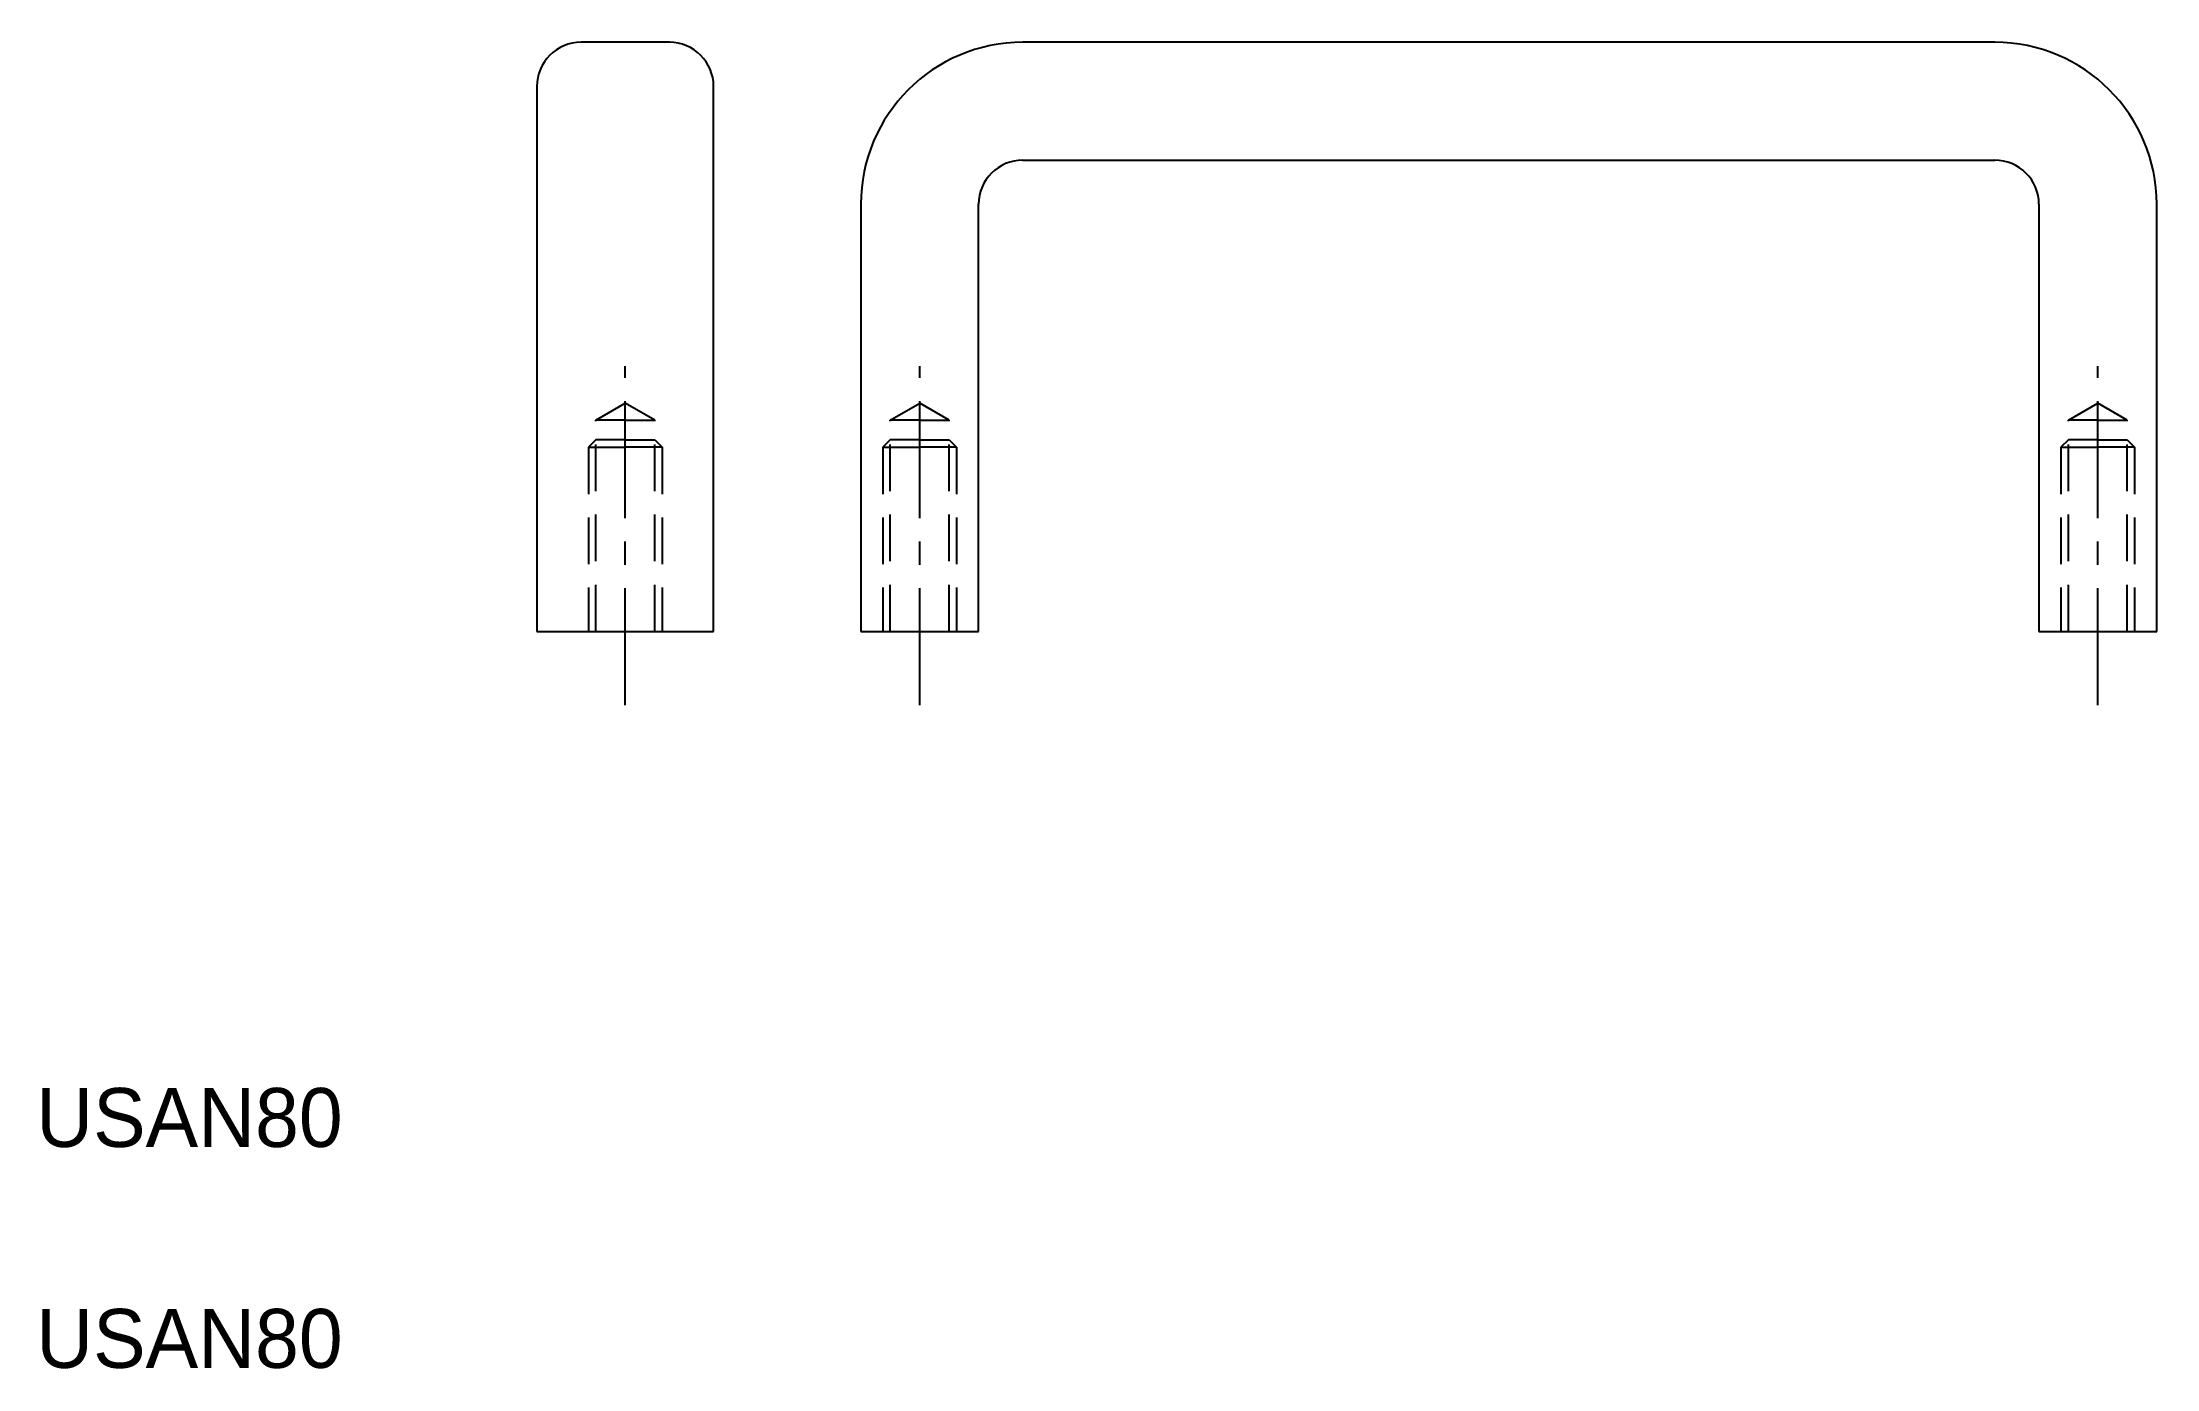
# Model space of a CAD drawing. Extents: x 10 to 154, y 10 to 100.
import ezdxf

# ---------------------------------------------------------------- set-up
doc = ezdxf.new("R2010")
doc.units = 0
doc.header["$LTSCALE"] = 0.25
doc.linetypes.add('CENTER', pattern=[50.8, 31.75, -6.35, 6.35, -6.35])
doc.linetypes.add('DASHED', pattern=[19.05, 12.7, -6.35])
doc.layers.get('0').update_dxf_attribs({"linetype": 'CONTINUOUS'})
doc.layers.add('CENTER', color=1, linetype='CENTER')

msp = doc.modelspace()

# ---------------------------------------------------------------- linework, layer by layer
at = {"color": 7, "linetype": 'CONTINUOUS'}
for p, q in [((53, 100), (47, 100)), ((143, 100), (77, 100)), ((44, 97), (44, 60)), ((56, 60), (56, 97)), ((77, 92), (143, 92)), ((66, 89), (66, 60)), ((74, 60), (74, 89)), ((146, 89), (146, 60)), ((154, 60), (154, 89)), ((44, 60), (56, 60)), ((66, 60), (74, 60)), ((146, 60), (154, 60))]:
    msp.add_line(p, q, dxfattribs=at)
at = {"color": 3, "linetype": 'DASHED'}
for p, q in [((48, 74.354667), (50, 75.509333)), ((52, 74.354667), (50, 75.509333)), ((68, 74.354667), (70, 75.509333)), ((72, 74.354667), (70, 75.509333)), ((148, 74.354667), (150, 75.509333)), ((152, 74.354667), (150, 75.509333)), ((48, 60), (48, 74.354667)), ((50, 74.354667), (48, 74.354667)), ((50, 74.354667), (52, 74.354667)), ((52, 60), (52, 74.354667)), ((68, 60), (68, 74.354667)), ((70, 74.354667), (68, 74.354667)), ((70, 74.354667), (72, 74.354667)), ((72, 60), (72, 74.354667)), ((148, 60), (148, 74.354667)), ((150, 74.354667), (148, 74.354667)), ((150, 74.354667), (152, 74.354667)), ((152, 60), (152, 74.354667)), ((48, 73.004667), (47.5, 72.504667)), ((47.5, 72.504667), (50, 72.504667)), ((47.5, 72.504667), (47.5, 60)), ((50, 73.004667), (48, 73.004667)), ((50, 73.004667), (52, 73.004667)), ((52.5, 72.504667), (50, 72.504667)), ((52, 73.004667), (52.5, 72.504667)), ((52.5, 72.504667), (52.5, 60)), ((68, 73.004667), (67.5, 72.504667)), ((67.5, 72.504667), (67.5, 60)), ((67.5, 72.504667), (70, 72.504667)), ((70, 73.004667), (68, 73.004667)), ((70, 73.004667), (72, 73.004667)), ((72.5, 72.504667), (70, 72.504667)), ((72, 73.004667), (72.5, 72.504667)), ((72.5, 72.504667), (72.5, 60)), ((148, 73.004667), (147.5, 72.504667)), ((147.5, 72.504667), (147.5, 60)), ((147.5, 72.504667), (150, 72.504667)), ((150, 73.004667), (148, 73.004667)), ((150, 73.004667), (152, 73.004667)), ((152.5, 72.504667), (150, 72.504667)), ((152, 73.004667), (152.5, 72.504667)), ((152.5, 72.504667), (152.5, 60))]:
    msp.add_line(p, q, dxfattribs=at)
at = {"color": 7, "linetype": 'CONTINUOUS'}
for centre, radius, start, end in [((47, 97), 3, 90, 180), ((53, 97), 3, 0, 90), ((77, 89), 11, 90, 180), ((143, 89), 11, 0, 90), ((77, 89), 3, 90, 180), ((143, 89), 3, 0, 90)]:
    msp.add_arc(centre, radius, start, end, dxfattribs=at)
at = {"layer": 'CENTER', "color": 1, "linetype": 'CENTER'}
for p, q in [((50, 55), (50, 78.004667)), ((70, 55), (70, 78.004667)), ((150, 55), (150, 78.004667))]:
    msp.add_line(p, q, dxfattribs=at)

# ---------------------------------------------------------------- texts
at = {"color": 7, "linetype": 'CONTINUOUS'}
for p in [(10, 25), (10, 10)]:
    msp.add_text('USAN80', height=4, dxfattribs=at).set_placement(p)

doc.saveas('drawing.dxf')
